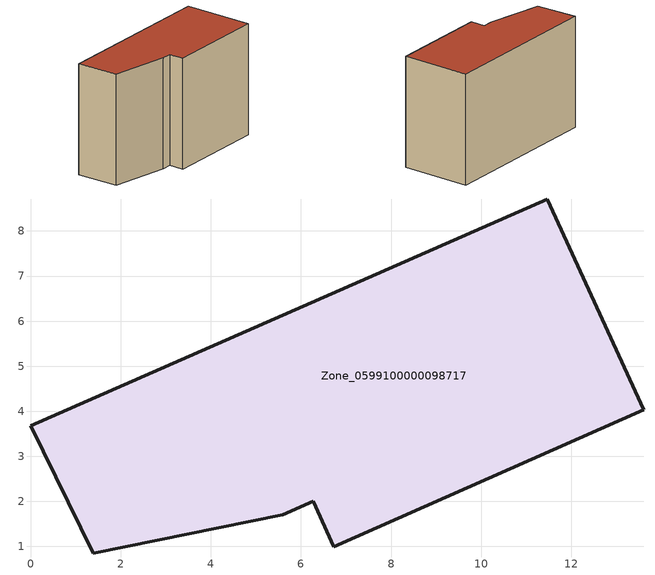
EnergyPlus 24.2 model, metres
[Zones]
Zone_0599100000098717
 floor ground (C_G): 5.59,1.7 1.39,0.85 0,3.68 11.47,8.71 13.61,4.03 6.73,0.99 6.27,2 z0.89
 wall outside (C_F): 6.27,2 6.73,0.99 13.61,4.03 11.47,8.71 0,3.68 1.39,0.85 5.59,1.7 6.27,2 z0.89:9.29
 roof outside (C_R): 5.59,1.7 6.27,2 6.73,0.99 13.61,4.03 11.47,8.71 0,3.68 1.39,0.85 z9.29
[BUILDING]
Pand.0599100000098717: North Axis=0; Terrain=City; Loads Convergence Tolerance Value=0.04; Temperature Convergence Tolerance Value=0.4; Solar Distribution=FullExterior; Maximum Number of Warmup Days=25; Minimum Number of Warmup Days=1
[Site:Location]
Rotterdam.The.Hague.AP_ZH_NLD Design_Conditions: Latitude=51.96; Longitude=4.45; Time Zone=1; Elevation=-4.5
[SITE:GROUNDTEMPERATURE:BUILDINGSURFACE]
18, 18, 18, 18, 18, 18, 18, 18, 18, 18, 18, 18
[MATERIAL] Thermal Absorptance=0.9; Solar Absorptance=0.7; Visible Absorptance=0.7
Name | Roughness | Thickness | Conductivity | Density | Specific Heat
G.TC.1946 | MediumSmooth | 0.15 | 1 | 540 | 1210
F.TC.1946 | Rough | 0.3 | 0.857143 | 1920 | 840
R.TC.1946 | MediumRough | 0.2 | 0.909091 | 1500 | 1000
[CONSTRUCTION]
C_G: G.TC.1946
C_F: F.TC.1946
C_R: R.TC.1946
[ZONE]
Zone_0599100000098717: Type=1; Multiplier=1; Ceiling Height=Autocalculate; Volume=Autocalculate; Floor Area=autocalculate; Part of Total Floor Area=Yes
[ZONEINFILTRATION:DESIGNFLOWRATE]
Infil_Zone_0599100000098717: Zone or ZoneList or Space or SpaceList=Zone_0599100000098717; Schedule=AlwaysOn; Design Flow Rate Calculation Method=Flow/Area; Flow Rate per Floor Area=0.003; Constant Term Coefficient=1; Temperature Term Coefficient=0; Velocity Term Coefficient=0; Velocity Squared Term Coefficient=0
[HVACTEMPLATE:ZONE:IDEALLOADSAIRSYSTEM]
Zone_0599100000098717: Maximum Heating Supply Air Temperature=50; Minimum Cooling Supply Air Temperature=13; Maximum Heating Supply Air Humidity Ratio=0.0156; Minimum Cooling Supply Air Humidity Ratio=0.0077; Heating Limit=NoLimit; Cooling Limit=NoLimit; Dehumidification Control Type=ConstantSensibleHeatRatio; Cooling Sensible Heat Ratio=0.7; Dehumidification Setpoint=60; Humidification Control Type=None; Humidification Setpoint=30; Outdoor Air Method=None; Outdoor Air Flow Rate per Person=0.00944; Outdoor Air Flow Rate per Zone Floor Area=0; Outdoor Air Flow Rate per Zone=0; Demand Controlled Ventilation Type=None; Outdoor Air Economizer Type=NoEconomizer; Heat Recovery Type=None; Sensible Heat Recovery Effectiveness=0.7; Latent Heat Recovery Effectiveness=0.65
[ZONECONTROL:THERMOSTAT]
ThermostatControl_Zone_0599100000098717: Zone or ZoneList=Zone_0599100000098717; Control Type Schedule=DualSetpointControlType; Control 1=Thermostat_Zone_0599100000098717; Temperature Difference Between Cutout And Setpoint=0
[THERMOSTATSETPOINT:DUALSETPOINT]
Thermostat_Zone_0599100000098717: Heating Setpoint Temperature Schedule=HeatingSetpoint_Zone_0599100000098717; Cooling Setpoint Temperature Schedule=CoolingSetpoint_Zone_0599100000098717
[SCHEDULE:COMPACT]
HeatingSetpoint_Zone_0599100000098717: Through: 12/31, For: AllDays, Until: 24:00, 21
CoolingSetpoint_Zone_0599100000098717: Through: 12/31, For: AllDays, Until: 24:00, 24
DualSetpointControlType: Through: 12/31, For: AllDays, Until: 24:00, 4
AlwaysOn: Through: 12/31, For: AllDays, Until: 24:00, 1
